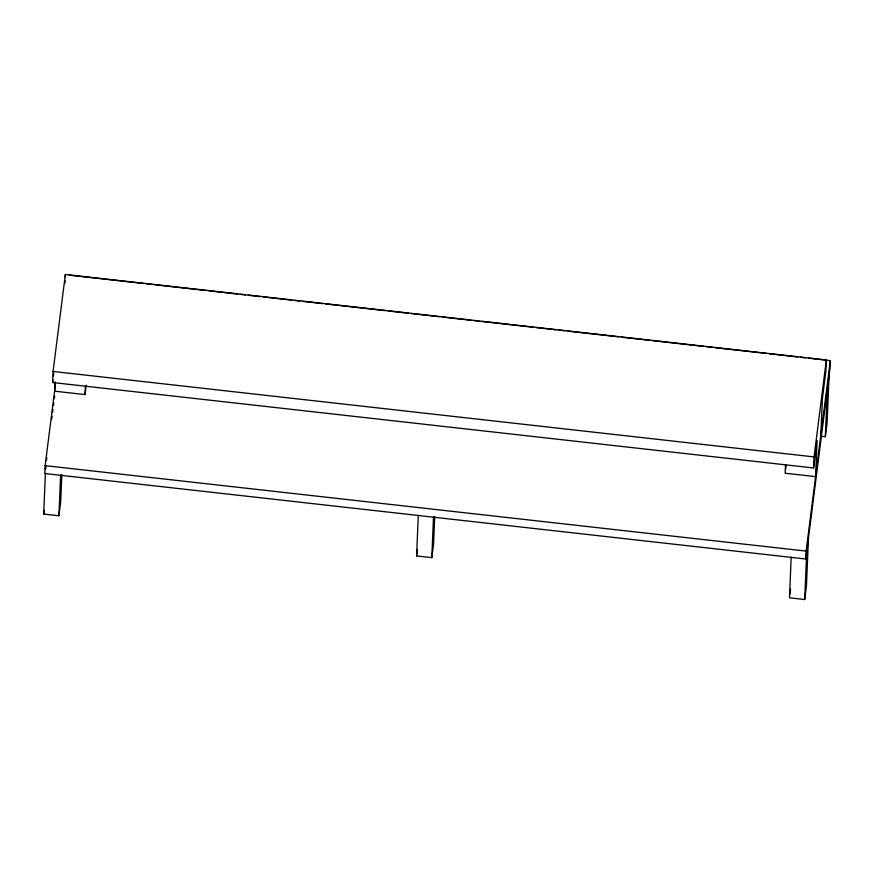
<?xml version="1.0" encoding="UTF-8"?>
<svg xmlns="http://www.w3.org/2000/svg" width="874" height="874" viewBox="0 0 874 874"><rect width="100%" height="100%" fill="white"/><g stroke="black" fill="none" stroke-linecap="round" stroke-linejoin="round"><path stroke-width="1.31" d="M55.433 384.473L45.142 465.634L44.814 473.533L805.806 559.01L829.972 368.544L830.3 360.634L808.592 358.198M61.814 474.801L60.677 501.905L58.919 515.758L43.7 514.043L45.404 473.391M45.579 469.327L45.688 466.607L45.393 468.923M785.486 465.154L785.147 473.227L815.584 476.647L817.103 440.278L813.596 467.983L52.593 382.517L53.063 371.45L65.364 274.48L826.356 359.957L825.897 371.024L822.379 398.73L820.85 435.088M54.986 381.752L54.581 391.181L85.029 394.6L86.22 385.216M65.004 283.089L65.102 280.63M65.255 276.938L65.364 274.48M58.919 515.758L60.623 475.095M85.029 394.6L85.368 386.516M434.706 516.676L433.57 543.781L431.811 557.634L416.592 555.93L418.296 515.267M431.811 557.634L433.515 516.982M791.178 557.153L789.473 597.805L804.703 599.52L806.451 585.667L808.439 538.231M805.806 559.01L806.134 551.101L830.3 360.634M804.703 599.52L806.691 552.084M813.596 467.983L814.055 456.916L826.356 359.957M821.538 436.323L825.34 436.76L827.328 389.323M829.087 375.47L827.099 422.907L825.34 436.76M52.593 382.517L52.932 379.873M53.434 375.918L53.762 373.285M46.486 460.314L46.803 457.801M51.741 418.919L52.079 416.21M52.593 412.146L52.943 409.436M53.456 405.383L53.795 402.674M54.319 398.61L54.658 395.9M43.7 514.043L44.181 510.274M416.592 555.93L417.39 549.626M785.65 469.207L786.163 465.187M789.954 594.036L790.599 588.989M69.297 275.168L143.915 283.547M146.624 283.853L152.054 284.454M154.764 284.76L206.308 290.55M209.017 290.856L237.51 294.057M240.219 294.363L245.649 294.975M248.358 295.281L260.572 296.647M263.282 296.952L291.774 300.153M294.483 300.459L299.913 301.06M302.623 301.366L322.965 303.66M325.685 303.955L385.368 310.663M388.078 310.969L408.431 313.253M411.141 313.558L439.622 316.759M442.342 317.065L470.824 320.266M473.544 320.572L478.963 321.173M481.683 321.479L533.227 327.269M535.937 327.575L556.29 329.859M558.999 330.164L564.429 330.776M567.139 331.082L618.683 336.872M621.403 337.178L649.885 340.368M652.594 340.674L704.149 346.465M706.858 346.77L712.288 347.382M714.998 347.688L766.542 353.478M769.262 353.784L797.744 356.985M800.453 357.28L805.883 357.892M53.063 371.45L814.055 456.916M45.142 465.634L806.134 551.101"/></g></svg>
